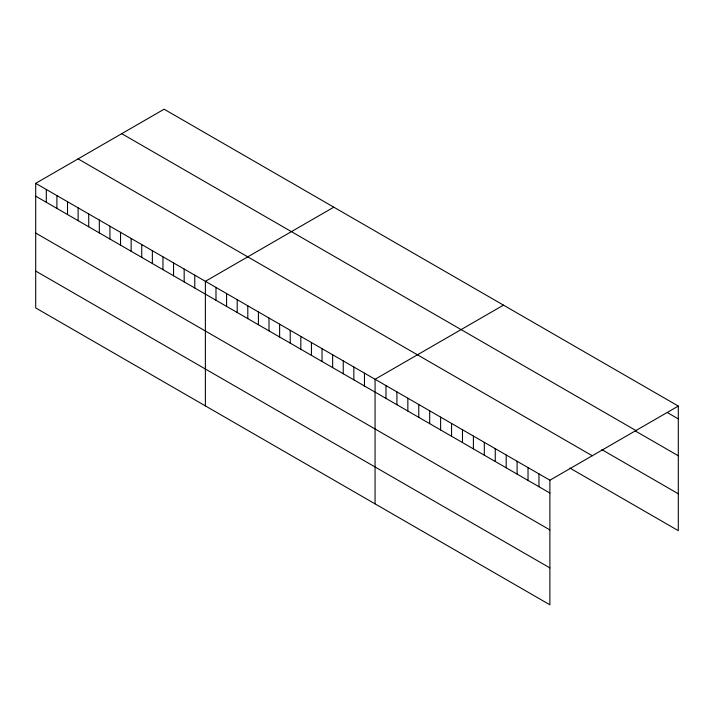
<?xml version="1.0" encoding="UTF-8"?>
<svg xmlns="http://www.w3.org/2000/svg" width="714" height="714" viewBox="0 0 714 714"><rect width="100%" height="100%" fill="white"/><g stroke="black" fill="none" stroke-linecap="round" stroke-linejoin="round"><path stroke-width="1.07" d="M35.7 183.346L549.887 480.21L549.887 604.794L35.7 307.93L35.7 183.346L164.113 109.206L678.3 406.07L678.3 530.654L569.942 468.098M333.795 207.176L205.382 281.316L205.382 405.891M503.477 305.137L375.064 379.277L375.064 503.861M549.887 480.21L678.3 406.07M667.376 412.585L678.3 418.895M121.737 133.67L635.924 430.533M635.505 431.069L678.3 455.773M601.813 449.615L678.3 493.776M78.076 158.883L592.263 455.746M35.7 196.172L549.887 493.035M35.7 233.05L549.887 529.913M35.7 271.052L549.887 567.907M538.963 473.9L538.963 486.725M528.03 467.59L528.03 480.415M517.106 461.289L517.106 474.105M506.181 454.979L506.181 467.795M495.257 448.669L495.257 461.494M484.324 442.359L484.324 455.184M473.4 436.049L473.4 448.874M462.476 429.739L462.476 442.564M451.551 423.438L451.551 436.254M440.618 417.128L440.618 429.944M429.694 410.818L429.694 423.643M418.77 404.508L418.77 417.333M407.846 398.198L407.846 411.023M396.913 391.897L396.913 404.713M385.988 385.587L385.988 398.403M364.461 373.154L364.461 385.979M353.849 367.032L353.849 379.857M343.247 360.909L343.247 373.725M332.644 354.787L332.644 367.603M322.041 348.664L322.041 361.48M311.429 342.541L311.429 355.358M300.826 336.419L300.826 349.235M290.223 330.296L290.223 343.113M279.62 324.174L279.62 336.99M269.008 318.051L269.008 330.868M258.406 311.929L258.406 324.745M247.803 305.806L247.803 318.623M237.2 299.684L237.2 312.5M226.588 293.561L226.588 306.377M215.985 287.439L215.985 300.255M194.779 275.185L194.779 288.01M184.167 269.062L184.167 281.887M173.564 262.939L173.564 275.765M162.962 256.817L162.962 269.642M152.359 250.694L152.359 263.52M141.747 244.572L141.747 257.397M131.144 238.449L131.144 251.274M120.541 232.327L120.541 245.152M109.938 226.204L109.938 239.029M99.326 220.082L99.326 232.907M88.723 213.959L88.723 226.784M78.121 207.836L78.121 220.662M67.518 201.714L67.518 214.539M56.906 195.591L56.906 208.417M46.303 189.469L46.303 202.294"/></g></svg>
